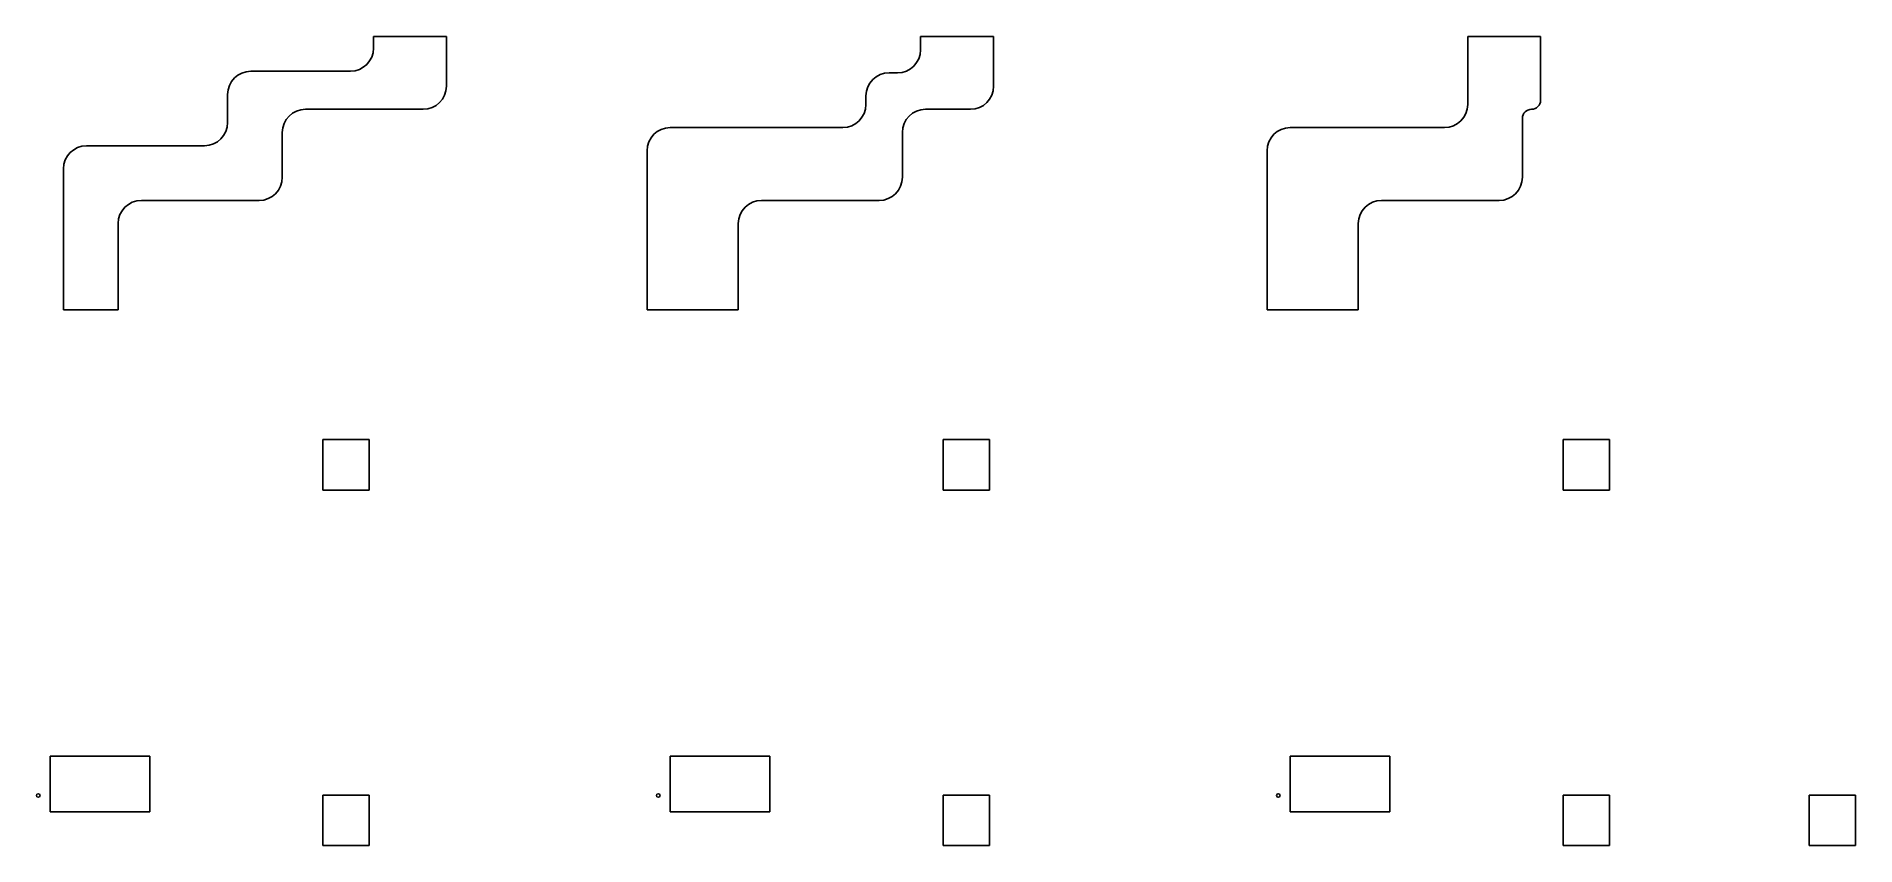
# Model space of a CAD drawing. Header units: inches. Extents: x -50.5 to 49.3, y 17.6 to 62.
import ezdxf

# ---------------------------------------------------------------- set-up
doc = ezdxf.new("R2010")
doc.units = ezdxf.units.IN
doc.layers.add('Bottom Assembly', color=56, linetype='Continuous')

msp = doc.modelspace()

# ---------------------------------------------------------------- linework, layer by layer
at = {"layer": 'Bottom Assembly'}
for p, q in [((-32, 61.36), (-32, 62)), ((-32, 62), (-28, 62)), ((-28, 59.27), (-28, 62)), ((-2, 61.27), (-2, 62)), ((-2, 62), (2, 62)), ((2, 59.27), (2, 62)), ((28, 58.27), (28, 62)), ((28, 62), (32, 62)), ((28, 61.27), (28, 62)), ((32, 59.27), (32, 62)), ((-38.73, 60.09), (-33.27, 60.09)), ((-3.73, 60), (-3.27, 60)), ((32, 58.5), (32, 59.27)), ((-40, 57.27), (-40, 58.82)), ((-35.73, 58), (-29.27, 58)), ((-5, 58.27), (-5, 58.73)), ((-1.73, 58), (0.73, 58)), ((-15.73, 57), (-6.27, 57)), ((18.27, 57), (26.73, 57)), ((31, 54.27), (31, 57.5)), ((-47.73, 56), (-41.27, 56)), ((-37, 54.27), (-37, 56.73)), ((-3, 54.27), (-3, 56.73)), ((-17, 47), (-17, 55.73)), ((17, 47), (17, 55.73)), ((-49, 47), (-49, 54.73)), ((-44.73, 53), (-38.27, 53)), ((-10.73, 53), (-4.27, 53)), ((23.27, 53), (29.73, 53)), ((-46, 47), (-46, 51.73)), ((-12, 47), (-12, 51.73)), ((22, 47), (22, 51.73)), ((-49, 47), (-46, 47)), ((-17, 47), (-12, 47)), ((17, 47), (22, 47)), ((-34.77, 37.116), (-34.77, 39.884)), ((-34.77, 39.884), (-32.23, 39.884)), ((-34.77, 37.116), (-34.77, 39.884)), ((-34.77, 39.884), (-32.23, 39.884)), ((-32.23, 37.116), (-32.23, 39.884)), ((-32.23, 37.116), (-32.23, 39.884)), ((-0.77, 37.116), (-0.77, 39.884)), ((-0.77, 39.884), (1.77, 39.884)), ((-0.77, 37.116), (-0.77, 39.884)), ((-0.77, 39.884), (1.77, 39.884)), ((1.77, 37.116), (1.77, 39.884)), ((1.77, 37.116), (1.77, 39.884)), ((33.23, 37.116), (33.23, 39.884)), ((33.23, 39.884), (35.77, 39.884)), ((33.23, 37.116), (33.23, 39.884)), ((33.23, 39.884), (35.77, 39.884)), ((35.77, 37.116), (35.77, 39.884)), ((35.77, 37.116), (35.77, 39.884)), ((-34.77, 37.116), (-32.23, 37.116)), ((-34.77, 37.116), (-32.23, 37.116)), ((-0.77, 37.116), (1.77, 37.116)), ((-0.77, 37.116), (1.77, 37.116)), ((33.23, 37.116), (35.77, 37.116)), ((33.23, 37.116), (35.77, 37.116)), ((-49.735, 22.525), (-44.265, 22.525)), ((-49.735, 19.475), (-49.735, 22.525)), ((-49.735, 22.525), (-44.265, 22.525)), ((-49.735, 19.475), (-49.735, 22.525)), ((-49.735, 22.525), (-44.265, 22.525)), ((-49.735, 19.475), (-49.735, 22.525)), ((-49.735, 22.525), (-44.265, 22.525)), ((-49.735, 19.475), (-49.735, 22.525)), ((-44.265, 19.475), (-44.265, 22.525)), ((-44.265, 19.475), (-44.265, 22.525)), ((-44.265, 19.475), (-44.265, 22.525)), ((-44.265, 19.475), (-44.265, 22.525)), ((-15.735, 22.525), (-10.265, 22.525)), ((-15.735, 19.475), (-15.735, 22.525)), ((-15.735, 22.525), (-10.265, 22.525)), ((-15.735, 19.475), (-15.735, 22.525)), ((-15.735, 22.525), (-10.265, 22.525)), ((-15.735, 19.475), (-15.735, 22.525)), ((-15.735, 22.525), (-10.265, 22.525)), ((-15.735, 19.475), (-15.735, 22.525)), ((-10.265, 19.475), (-10.265, 22.525)), ((-10.265, 19.475), (-10.265, 22.525)), ((-10.265, 19.475), (-10.265, 22.525)), ((-10.265, 19.475), (-10.265, 22.525)), ((18.265, 22.525), (23.735, 22.525)), ((18.265, 19.475), (18.265, 22.525)), ((18.265, 22.525), (23.735, 22.525)), ((18.265, 19.475), (18.265, 22.525)), ((18.265, 22.525), (23.735, 22.525)), ((18.265, 19.475), (18.265, 22.525)), ((18.265, 22.525), (23.735, 22.525)), ((18.265, 19.475), (18.265, 22.525)), ((23.735, 19.475), (23.735, 22.525)), ((23.735, 19.475), (23.735, 22.525)), ((23.735, 19.475), (23.735, 22.525)), ((23.735, 19.475), (23.735, 22.525)), ((-34.77, 17.616), (-34.77, 20.384)), ((-34.77, 20.384), (-32.23, 20.384)), ((-34.77, 17.616), (-34.77, 20.384)), ((-34.77, 20.384), (-32.23, 20.384)), ((-32.23, 17.616), (-32.23, 20.384)), ((-32.23, 17.616), (-32.23, 20.384)), ((-0.77, 17.616), (-0.77, 20.384)), ((-0.77, 20.384), (1.77, 20.384)), ((-0.77, 17.616), (-0.77, 20.384)), ((-0.77, 20.384), (1.77, 20.384)), ((1.77, 17.616), (1.77, 20.384)), ((1.77, 17.616), (1.77, 20.384)), ((33.23, 17.616), (33.23, 20.384)), ((33.23, 20.384), (35.77, 20.384)), ((33.23, 17.616), (33.23, 20.384)), ((33.23, 20.384), (35.77, 20.384)), ((35.77, 17.616), (35.77, 20.384)), ((35.77, 17.616), (35.77, 20.384)), ((46.73, 17.616), (46.73, 20.384)), ((46.73, 20.384), (49.27, 20.384)), ((46.73, 17.616), (46.73, 20.384)), ((46.73, 20.384), (49.27, 20.384)), ((49.27, 17.616), (49.27, 20.384)), ((49.27, 17.616), (49.27, 20.384)), ((-49.735, 19.475), (-44.265, 19.475)), ((-49.735, 19.475), (-44.265, 19.475)), ((-15.735, 19.475), (-10.265, 19.475)), ((-15.735, 19.475), (-10.265, 19.475)), ((18.265, 19.475), (23.735, 19.475)), ((18.265, 19.475), (23.735, 19.475)), ((-34.77, 17.616), (-32.23, 17.616)), ((-34.77, 17.616), (-32.23, 17.616)), ((-0.77, 17.616), (1.77, 17.616)), ((-0.77, 17.616), (1.77, 17.616)), ((33.23, 17.616), (35.77, 17.616)), ((33.23, 17.616), (35.77, 17.616)), ((46.73, 17.616), (49.27, 17.616)), ((46.73, 17.616), (49.27, 17.616))]:
    msp.add_line(p, q, dxfattribs=at)
for centre in [(-50.385, 20.365), (-50.385, 20.365), (-16.385, 20.365), (-16.385, 20.365), (17.615, 20.365), (17.615, 20.365)]:
    msp.add_circle(centre, 0.1, dxfattribs=at)
for centre, radius, start, end in [((-33.27, 61.36), 1.27, 270, 0), ((-3.27, 61.27), 1.27, 270, 0), ((-38.73, 58.82), 1.27, 90, 180), ((-3.73, 58.73), 1.27, 90, 180), ((-29.27, 59.27), 1.27, 270, 0), ((0.73, 59.27), 1.27, 270, 0), ((32, 59.27), 0.00000254, 270, 45), ((-35.73, 56.73), 1.27, 90, 180), ((-6.27, 58.27), 1.27, 270, 0), ((-1.73, 56.73), 1.27, 90, 180), ((26.73, 58.27), 1.27, 270, 0), ((31.5, 57.5), 0.5, 90, 180), ((31.5, 58.5), 0.5, 270, 0), ((-41.27, 57.27), 1.27, 270, 0), ((-15.73, 55.73), 1.27, 90, 180), ((18.27, 55.73), 1.27, 90, 180), ((-47.73, 54.73), 1.27, 90, 180), ((-38.27, 54.27), 1.27, 270, 0), ((-4.27, 54.27), 1.27, 270, 0), ((29.73, 54.27), 1.27, 270, 0), ((-44.73, 51.73), 1.27, 90, 180), ((-10.73, 51.73), 1.27, 90, 180), ((23.27, 51.73), 1.27, 90, 180)]:
    msp.add_arc(centre, radius, start, end, dxfattribs=at)

doc.saveas('drawing.dxf')
